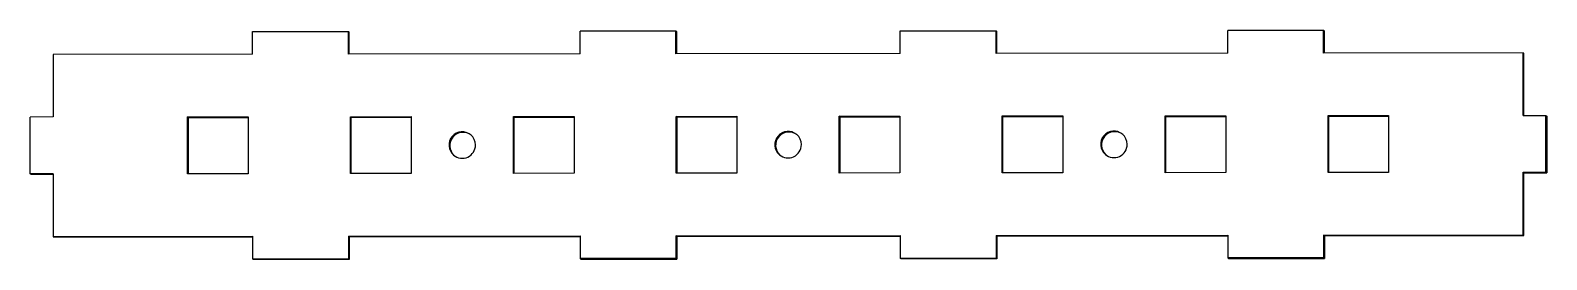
# Model space of a CAD drawing. Header units: millimetres. Extents: x -100 to 100, y -15 to 15.
import ezdxf

# ---------------------------------------------------------------- set-up
doc = ezdxf.new("R2010")
doc.units = ezdxf.units.MM
doc.layers.add('Shape2DView', color=7, linetype='CONTINUOUS')

msp = doc.modelspace()

# ---------------------------------------------------------------- linework, layer by layer
at = {"layer": 'Shape2DView'}
for p, q in [((-70.7299, 15.0085), (-58.0969, 15.0218)), ((-70.7299, 12.0098), (-70.7299, 15.0085)), ((-58.0969, 12.0232), (-58.0969, 15.0218)), ((-58.0969, 15.0218), (-57.9912, 14.9319)), ((-57.9912, 12.0233), (-57.9912, 14.9319)), ((-14.8935, 15.0675), (-27.5265, 15.0542)), ((-27.5265, 12.0555), (-27.5265, 15.0542)), ((-14.8935, 12.0689), (-14.8935, 15.0675)), ((-14.7877, 14.9776), (-14.8935, 15.0675)), ((-14.7877, 12.069), (-14.7877, 14.9776)), ((14.682, 15.0988), (27.315, 15.1122)), ((14.682, 12.1002), (14.682, 15.0988)), ((27.315, 12.1135), (27.315, 15.1122)), ((27.315, 15.1122), (27.4207, 15.0223)), ((27.4207, 12.1136), (27.4207, 15.0223)), ((70.5184, 15.1579), (57.8854, 15.1445)), ((57.8854, 12.1459), (57.8854, 15.1445)), ((70.5184, 12.1592), (70.5184, 15.1579)), ((70.6242, 15.068), (70.5184, 15.1579)), ((70.6242, 12.1593), (70.6242, 15.068)), ((-70.7299, 12.0098), (-97.0455, 11.982)), ((-27.5265, 12.0555), (-58.0969, 12.0232)), ((14.682, 12.1002), (-14.8935, 12.0689)), ((57.8854, 12.1459), (27.315, 12.1135)), ((96.8339, 12.1871), (70.5184, 12.1592)), ((96.8339, 3.94078), (96.8339, 12.1871)), ((96.9397, 12.0972), (96.8339, 12.1871)), ((96.9397, 3.94089), (96.9397, 12.0972)), ((-97.0455, 11.982), (-97.0455, 3.73567)), ((-97.0455, 3.73567), (-100.044, 3.7325)), ((-100.044, -3.76413), (-100.044, 3.7325)), ((-79.3065, 3.75444), (-71.3115, 3.76289)), ((-79.3065, -3.74219), (-79.3065, 3.75444)), ((-79.2007, 3.66453), (-79.3065, 3.75444)), ((-79.2007, 3.66453), (-71.3115, 3.67287)), ((-79.2007, -3.74208), (-79.2007, 3.66453)), ((-71.3115, 3.76289), (-71.3115, -3.73373)), ((-57.8199, 3.77717), (-49.8248, 3.78563)), ((-57.8199, -3.71946), (-57.8199, 3.77717)), ((-57.7141, 3.68726), (-57.8199, 3.77717)), ((-57.7141, 3.68726), (-49.8248, 3.6956)), ((-57.7141, -3.71935), (-57.7141, 3.68726)), ((-49.8248, 3.78563), (-49.8248, -3.711)), ((-36.3332, 3.7999), (-28.3382, 3.80836)), ((-36.3332, -3.69673), (-36.3332, 3.7999)), ((-36.2275, 3.70999), (-36.3332, 3.7999)), ((-36.2275, 3.70999), (-28.3382, 3.71833)), ((-36.2275, -3.69662), (-36.2275, 3.70999)), ((-28.3382, 3.80836), (-28.3382, -3.68827)), ((-14.8466, 3.82263), (-6.85157, 3.83109)), ((-14.8466, -3.674), (-14.8466, 3.82263)), ((-14.7408, 3.73272), (-14.8466, 3.82263)), ((-14.7408, 3.73272), (-6.85157, 3.74106)), ((-14.7408, -3.67388), (-14.7408, 3.73272)), ((-6.85157, 3.83109), (-6.85157, -3.66554)), ((6.64004, 3.84536), (14.6351, 3.85382)), ((6.64004, -3.65127), (6.64004, 3.84536)), ((6.7458, 3.75545), (6.64004, 3.84536)), ((6.7458, 3.75545), (14.6351, 3.7638)), ((6.7458, -3.65115), (6.7458, 3.75545)), ((14.6351, 3.85382), (14.6351, -3.64281)), ((28.1267, 3.86809), (36.1217, 3.87655)), ((28.1267, -3.62853), (28.1267, 3.86809)), ((28.2324, 3.77818), (28.1267, 3.86809)), ((28.2324, 3.77818), (36.1217, 3.78653)), ((28.2324, -3.62842), (28.2324, 3.77818)), ((36.1217, 3.87655), (36.1217, -3.62008)), ((49.6133, 3.89082), (57.6083, 3.89928)), ((49.6133, -3.6058), (49.6133, 3.89082)), ((49.7191, 3.80091), (49.6133, 3.89082)), ((49.7191, 3.80091), (57.6083, 3.80926)), ((49.7191, -3.60569), (49.7191, 3.80091)), ((57.6083, 3.89928), (57.6083, -3.59735)), ((71.0999, 3.91355), (79.095, 3.92201)), ((71.0999, -3.58307), (71.0999, 3.91355)), ((71.2057, 3.82364), (71.0999, 3.91355)), ((71.2057, 3.82364), (79.095, 3.83199)), ((71.2057, -3.58296), (71.2057, 3.82364)), ((79.095, 3.92201), (79.095, -3.57461)), ((96.8339, 3.94078), (99.8321, 3.94395)), ((99.8321, -3.55268), (99.8321, 3.94395)), ((99.8321, 3.94395), (99.9378, 3.85404)), ((99.9378, 3.85404), (99.9378, -3.64259)), ((-97.0455, -3.76096), (-100.044, -3.76413)), ((-99.9378, -3.85404), (-100.044, -3.76413)), ((-97.0455, -3.85098), (-99.9378, -3.85404)), ((-97.0455, -3.76096), (-97.0455, -12.0072)), ((-71.3115, -3.73373), (-79.3065, -3.74219)), ((-49.8248, -3.711), (-57.8199, -3.71946)), ((-28.3382, -3.68827), (-36.3332, -3.69673)), ((-6.85157, -3.66554), (-14.8466, -3.674)), ((14.6351, -3.64281), (6.64004, -3.65127)), ((36.1217, -3.62008), (28.1267, -3.62853)), ((57.6083, -3.59735), (49.6133, -3.6058)), ((79.095, -3.57461), (71.0999, -3.58307)), ((96.8339, -3.55585), (99.8321, -3.55268)), ((96.8339, -11.8021), (96.8339, -3.55585)), ((96.9397, -3.64576), (96.8339, -3.55585)), ((96.9397, -3.64576), (99.9378, -3.64259)), ((96.9397, -11.892), (96.9397, -3.64576)), ((99.9378, -3.64259), (99.8321, -3.55268)), ((-97.0455, -12.0072), (-70.7299, -11.9794)), ((-70.7299, -11.9794), (-70.7299, -14.9781)), ((-58.0969, -11.966), (-27.5265, -11.9337)), ((-58.0969, -11.966), (-58.0969, -14.9647)), ((-58.0969, -11.966), (-57.9912, -12.056)), ((-27.5265, -11.9337), (-27.5265, -14.9324)), ((-14.8935, -11.9203), (14.682, -11.889)), ((-14.8935, -11.9203), (-14.8935, -14.919)), ((-14.7877, -12.0102), (-14.8935, -11.9203)), ((-14.7877, -12.0102), (14.682, -11.9791)), ((14.682, -11.889), (14.682, -14.8877)), ((27.315, -11.8757), (57.8854, -11.8433)), ((27.315, -11.8757), (27.315, -14.8743)), ((27.315, -11.8757), (27.4207, -11.9656)), ((27.4207, -11.9656), (57.8854, -11.9334)), ((27.4207, -11.9656), (27.4207, -14.9642)), ((57.8854, -11.8433), (57.8854, -14.842)), ((70.5184, -11.83), (96.8339, -11.8021)), ((70.5184, -11.83), (70.5184, -14.8286)), ((70.6242, -11.9199), (70.5184, -11.83)), ((70.6242, -11.9199), (96.9397, -11.892)), ((70.6242, -11.9199), (70.6242, -14.9185)), ((96.9397, -11.892), (96.8339, -11.8021)), ((-96.9397, -12.0972), (-97.0455, -12.0072)), ((-96.9397, -12.0972), (-70.7299, -12.0694)), ((-57.9912, -12.056), (-27.5265, -12.0237)), ((-57.9912, -12.056), (-57.9912, -15.0546)), ((-14.7877, -12.0102), (-14.7877, -15.0089)), ((-70.7299, -14.9781), (-58.0969, -14.9647)), ((-70.6242, -15.068), (-70.7299, -14.9781)), ((-57.9912, -15.0546), (-70.6242, -15.068)), ((-58.0969, -14.9647), (-57.9912, -15.0546)), ((-14.8935, -14.919), (-27.5265, -14.9324)), ((-27.5265, -14.9324), (-27.4207, -15.0223)), ((-27.4207, -15.0223), (-14.7877, -15.0089)), ((-14.7877, -15.0089), (-14.8935, -14.919)), ((14.682, -14.8877), (27.315, -14.8743)), ((14.7877, -14.9776), (14.682, -14.8877)), ((27.4207, -14.9642), (14.7877, -14.9776)), ((27.315, -14.8743), (27.4207, -14.9642)), ((70.5184, -14.8286), (57.8854, -14.842)), ((57.8854, -14.842), (57.9912, -14.9319)), ((57.9912, -14.9319), (70.6242, -14.9185)), ((70.6242, -14.9185), (70.5184, -14.8286))]:
    msp.add_line(p, q, dxfattribs=at)
for centre, start_param, end_param in [((-43.079, 0.044449), 0, 3.14159), ((-0.105765, 0.089911), 0, 3.14159), ((42.8675, 0.135373), 0, 3.14159), ((42.9733, 0.045462), 0.039715, 3.10188), ((-42.9733, -0.045462), 0.039715, 3.10188), ((-43.079, 0.044449), 3.14159, 5.41747), ((-43.079, 0.044449), 5.41747, 0), ((0, 0), 0.039715, 3.10188), ((-0.105765, 0.089911), 3.14159, 5.41747), ((-0.105765, 0.089911), 5.41747, 0), ((42.8675, 0.135373), 3.14159, 5.41747), ((42.8675, 0.135373), 5.41747, 0)]:
    msp.add_ellipse(centre, major_axis=(1.13347, 1.33332), ratio=0.998929, start_param=start_param, end_param=end_param, dxfattribs=at)

doc.saveas('drawing.dxf')
